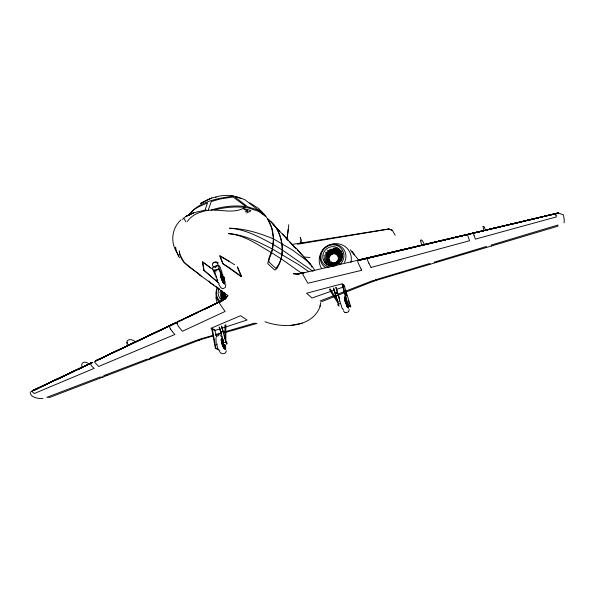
<?xml version="1.0" encoding="UTF-8"?>
<svg xmlns="http://www.w3.org/2000/svg" width="594" height="594" viewBox="0 0 594 594"><rect width="100%" height="100%" fill="white"/><g stroke="black" fill="none" stroke-linecap="round" stroke-linejoin="round"><path stroke-width="0.89" d="M225.839 284.66L225.245 287.496L223.196 288.617L221.859 288.387L220.641 287.325L218.674 284.214M127.324 344.698C124.94 338.179 132.469 338.669 135.863 342.114M221.317 332.061L220.537 331.898L221.443 331.459M221.733 326.128L223.136 331.237L222.23 331.771M335.9 293.295L335.016 293.317L335.699 292.857M336.07 287.362L337.644 292.493L336.813 293.109M226.329 350.69C226.321 354.469 220.686 354.818 219.52 351.433M223.27 279.514L222.193 277.71M215.926 337.912L216.171 342.679M332.477 266.142L332.826 262.682M334.422 251.826L334.793 248.389M334.83 253.95L335.476 247.928M287.11 239.337L288.773 224.718M338.951 296.399L339.634 301.099M349.183 309.511C349.547 312.585 344.772 313.84 343.481 311.063M223.574 279.544L218.585 268.956A14.122 2.821 71 0 1 218.599 268.807M224.257 279.44L224.235 278.853M286.976 239.174L288.261 229.225M287.058 238.32L287.578 234.689M177.071 323.5L178.393 326.366L182.38 331.274L225.104 311.464L219.409 303.252L220.545 301.247M420.604 240.86C421.094 237.385 424.005 243.599 424.42 244.587M564.107 222.854L564.241 219.624L563.409 214.857L558.226 212.994L359.741 259.927M225.43 294.104L220.396 293.956M177.079 323.485L177.606 322.104L178.987 321.25M182.521 219.394C188.343 212.994 198.248 211.598 206.43 210.046M331.459 265.949L332.261 262.541M334.934 253.549L336.159 248.485M335.387 254.091L336.82 248.166M215.073 262.244L213.877 262.526L214.664 262.481M319.81 306.37L320.842 302.554M218.295 262.956L217.946 262.481L216.327 262.57M330.39 255.739L325.594 252.16M204.863 210.588L207.573 202.851C201.054 206.029 192.501 208.323 189.137 215.37M208.227 210.15L211.264 201.529L220.188 198.975L231.89 197.171L233.286 197.119L246.005 206.615C234.311 205.034 222.349 206.534 211.13 210.046M330.487 265.622L331.727 262.333M335.617 253.653L337.184 249.569M335.922 254.306L338.127 248.641M320.545 305.286C313.328 327.688 283.538 328.638 264.939 321.733M189.449 214.568L190.154 213.112L188.84 215.488M191.134 212.496C200.371 201.396 218.147 198.411 231.853 196.28L236.776 196.748L241.669 198.604M357.93 260.202L357.833 262.214L361.078 269.052M329.165 265.949L331.229 262.051M336.278 253.846L338.773 249.198M336.419 254.588L339.352 249.213M225.43 298.997L227.754 295.225M225.267 299.146L227.71 295.27M328.23 265.325L330.776 261.702L331.17 262.006M336.397 254.841L339.471 250.527M336.872 254.937L339.954 250.616M330.873 255.13L327.16 251.67M187.318 221.451C190.652 216.855 195.567 213.387 201.128 212.11C215.325 206.311 231.096 215.674 244.706 207.581M335.35 293.072L335.662 293.325M357.93 260.202L358.568 260.09L354.744 260.996M328.23 250.549L330.969 254.804M345.76 303.089L345.032 300.764L345.76 303.089A5.212 0.601 71.2 0 0 346.183 304.395M346.592 302.123L347.319 304.425L346.978 303.296M176.002 322.973L95.151 361.159L94.609 362.147L98.619 366.483L174.896 334.481L172.312 331.571M92.842 362.518C88.291 362.786 92.063 367.055 94.238 368.325L34.333 393.495L31.66 391.357M326.789 265.236L329.774 261.954M337.489 254.477L340.488 251.225M337.273 255.338L341.483 250.779M181.096 219.832C172.683 227.079 170.485 239.709 175.267 249.562M176.27 322.668L95.151 361.159M31.66 391.342L90.904 363.172M303.437 272.928L302.962 274.666L307.87 283.264L361.768 270.285L361.085 269.067M222.631 300.312L225.935 297.483M222.691 300.705L226.663 297.304M337.993 254.885L342.04 251.433M337.607 255.776L341.654 252.316M176.544 322.416L95.426 360.966M325.943 264.256L330.012 260.825M178.029 321.703L221.911 300.913M30.175 391.847C29.908 397.579 38.224 398.76 42.946 398.544M303.445 272.913L353.979 261.174M221.005 331.66L221.183 332.001M95.768 360.796L176.849 322.215M214.902 267.649L215.919 267.203M222.008 299.279L225.623 296.896M221.948 299.762L226.292 296.896M221.087 301.024L178.178 321.599M338.461 255.383L342.166 252.947M337.756 256.051L342.337 253.341M325.282 263.224L329.737 260.328M95.916 360.729L127.799 345.56M221.287 300.972L178.334 321.502M335.298 292.976L337.644 292.493M338.87 303.98L340.139 303.541M171.102 324.94L169.973 325.935L169.609 327.361L170.619 329.158M222.468 331.675L222.891 331.311L222.253 331.252M211.768 197.891L200.594 203.467C210.506 197.408 222.037 194.141 233.672 195.797M224.005 342.604L225.497 342.174M220.753 298.552L224.614 296.651M221.332 298.723L225.972 296.436M338.06 256.326L342.827 253.987M338.097 256.801L342.077 254.848M246.584 213.008L250.609 211.056L250.742 210.447L244.409 208.776M177.881 321.822L220.901 301.084M324.755 262.103L329.529 259.793M187.444 317.493L198.099 312.414M203.757 309.734L211.768 305.903M219.78 302.071L222.178 300.92M329.462 249.762L331.192 253.623M81.905 367.411L32.135 390.919M83.568 366.624L91.922 362.674M129.462 344.765L177.005 322.126M91.699 362.726L32.767 390.733L91.402 362.852M32.507 390.793L91.32 362.912M95.627 360.87L176.403 322.535M56.296 379.885L62.11 377.123M66.261 375.148L74.569 371.205M78.72 369.23L82.046 367.649M85.365 366.067L87.028 365.28M88.684 364.493L92.011 362.912M98.708 359.726L104.878 356.794M33.687 390.637L38.677 388.268M229.514 261.486L219.75 255.858L222.78 263.647L229.7 267.953L241.602 276.656L237.452 266.721M32.38 390.837L91.179 362.993M32.254 390.874L91.045 363.075M95.344 361.041L176.136 322.817M183.286 319.483L178.994 321.25M245.166 211.932L247.631 210.833M171.102 324.94L172.112 324.688M221.05 331.541L221.711 331.37M344.535 292.642L322.238 301.418L320.121 300.943L335.484 295.025M346.25 291.966L374.562 280.828L557.848 226.21L557.959 225.015L491.245 245.047L491.505 245.975L491.297 245.367M338.045 294.037L344.015 291.736M345.723 291.075L373.032 280.554A405.197 34.623 69.6 0 0 374.562 280.828M213.714 335.825L201.381 339.352L49.859 397.371L46.904 397.297L99.755 377.153L103.096 376.99M335.848 292.708L336.865 292.426M336.449 293.161L337.385 292.656L336.998 292.493M214.991 266.676L212.771 267.449A2.799 0.572 70.9 0 0 213.164 270.315L217.798 280.917M215.733 266.416L218.703 265.384L219.283 265.934A3.274 0.653 70.9 0 1 219.988 267.048M334.014 290.28L311.976 298.002L306.615 293.25L342.174 283.776L344.81 286.508L336.635 289.36M215.719 274.614L214.048 270.53L218.585 268.956M215.035 269.847A5.205 1.062 70.9 0 1 215.243 270.159L215.466 270.522L219.231 269.216M221.191 296.993L225.23 295.612M339.167 256.534L342.508 255.39M220.871 297.601L225.727 295.938M338.231 257.365L342.411 255.925M342.671 284.214L342.137 284.392L347.223 303.757L350.215 306.912L350.75 306.734L344.386 286.115L342.671 284.214L347.757 303.579L350.75 306.734M214.256 330.182L214.768 330.004L216.713 337.125M324.391 260.914L329.395 259.236M324.324 262.756L325.987 262.192M217.122 336.093L218.889 335.499M211.694 328.608L215.325 348.077L218.852 349.621M347.223 303.757L347.757 303.579M214.924 330.494L220.077 328.801M221.792 328.244L247.082 320.018L240.518 315.741L210.929 328.289L212.385 329.187M212.823 335.365L197.884 339.753A394.899 87.593 67.5 0 0 201.381 339.352M215.451 334.593L221.607 332.788M223.359 332.269L254.106 323.233L256.898 323.47L223.411 333.048M214.991 209.831C225.802 207.039 237.088 206.185 248.151 207.87L258.531 211.278L265.407 216.29L258.798 208.65L249.784 202.836M215.481 335.32L221.651 333.553M334.08 253.905L334.103 247.869M359.674 260.15L558.204 213.001L359.704 260.031M359.645 260.276L558.226 212.994M359.786 259.845L558.108 213.09M304.061 272.631L297.2 274.213L304.351 272.616M484.08 230.531L358.108 260.061L558.085 213.157L485.877 230.093M457.038 237.028L467.426 234.526L469.572 240.726L371.035 267.441M473.307 233.152L483.137 230.903M485.818 230.279L533.984 218.971M297.497 274.176L304.202 272.616M210.632 268.028L202.391 261.88L203.824 270.203L218.057 282.365M357.989 260.142L359.882 259.704M339.404 257.18L342.842 256.467M338.283 257.878L342.604 257.046M221.013 295.775L225.163 294.928M220.552 296.421L225.542 295.404M291.149 325.415L302.316 323.188M324.19 259.689L329.38 258.843M221.985 331.296L223.136 331.237M199.495 340.065L196.005 340.473L150.334 357.878L153.549 357.343M297.564 244.238L388.543 229.128M336.508 261.806L336.917 261.857M292.174 244.401L388.766 228.942M217.501 265.667L216.016 265.919A2.45 0.601 -16.2 0 0 214.531 266.431C212.897 268.317 211.353 262.979 213.439 262.652A2.45 0.609 -16.1 0 1 214.917 262.14L216.402 261.895L217.256 262.459L218.124 265.466M338.669 257.915L342.159 257.655M341.773 258.256L338.342 258.538M220.998 294.535L225.185 294.245M220.396 295.196L225.43 294.847M96.161 360.625L97.171 360.461M324.146 258.442L328.489 258.138M223.626 345.225L223.752 344.698M216.498 262.793L217.159 262.815M224.213 279.507L219.112 268.25A2.807 0.557 70.9 0 1 218.703 265.384M338.728 258.494L342.203 258.68M338.186 259.095L341.669 259.288M324.272 257.187L329.455 257.499M221.139 293.295L225.297 293.562M376.722 280.182L375.75 280.049M303.928 256.972L309.949 257.573M345.047 312.511L346.265 312.652M293.243 273.686L297.653 274.183M293.51 273.715L297.817 274.205M338.706 259.073L342.107 259.712M338.023 259.66L341.424 260.298M323.715 255.791L329.625 256.942M221.421 292.137L223.856 292.612M219.728 292.612L225.423 293.726M183.279 218.265L184.244 218.852L185.981 221.926M375.75 280.049L375.23 279.893L429.432 263.61L430.123 263.951M324.985 254.819L329.856 256.422M339.419 259.949L341.045 260.499M337.771 260.224L341.038 261.323M221.087 290.689L222.646 291.216M220.07 291.283L224.755 292.887M88.135 363.29C84.92 360.892 80.517 362.347 81.913 366.557M213.55 263.097L214.196 262.407L215.719 262.251M392.278 230.257L388.662 228.92L392.367 230.331L395.181 235.246M368.072 257.855C366.03 258.457 368.54 261.939 368.919 263.253M325.571 253.683L330.16 255.917M339.196 260.618L340.726 261.375M337.459 260.736L339.768 261.872M212.89 329.484L213.469 329.789M215.325 348.077L219.839 350.646M273.433 238.907C259.481 233.041 244.802 228.571 229.514 228.23C245.352 229.262 259.192 236.887 272.809 244.208M273.723 239.07L281.571 243.614M243.481 208.925L247.98 211.278M281.846 243.77L293.028 250.386C300.549 256.63 310.261 261.315 314.686 270.5M294.075 247.015L296.339 248.381L310.424 264.419L306.051 259.355M272.223 248.923C258.412 241.855 244.253 234.712 228.43 233.635C244.661 235.046 257.551 244.691 271.146 252.443M272.549 249.116L281.415 254.395M281.719 254.581L299.064 264.909L308.694 271.607M273.136 244.409L281.972 249.807M282.276 250L312.964 271.28M270.634 221.666L279.692 231.378L272.943 224.109M279.299 230.828L288.105 240.266L282.722 233.969M214.768 330.004L212.207 328.43L215.845 347.906M287.518 239.508L296.072 248.686L289.59 241.699M200.215 274.977C192.055 268.273 179.648 262.942 179.329 250.891L179.796 254.269L183.843 262.184L199.814 275.022L213.847 285.157M271.495 252.665L280.903 258.62M220.3 335.588L221.97 336.984M258.932 209.415C273.767 220.456 277.368 242.048 269.386 258.256C269.075 259.481 268.896 260.751 268.971 262.013L275.802 268.347C285.447 257.744 282.907 239.382 276.277 227.799M267.33 218.57C282.328 229.084 286.598 251.24 277.777 267.07C277.101 268.362 276.099 269.542 274.673 270.01L267.716 263.617L269.312 257.024L272.082 250.104L273.448 238.988L271.844 228.178L267.397 218.421M222.78 263.647L241.409 276.745L237.6 267.642M305.479 259.006L305.895 259.281M215.362 286.159L219.156 288.677M106.475 375.044L107.091 375.46L103.735 375.638L146.376 359.385L149.881 359.073L149.569 358.835M326.091 254.076L327.502 255.019M337.088 261.197L339.211 262.637M297.282 249.829L303.645 256.682M199.851 275.171L201.789 276.492M234.637 264.783L219.951 255.762L222.988 263.55M212.919 269.431L202.613 261.835L204.046 270.159M281.207 258.836L302.287 273.715M227.933 295.701L210.818 283.145M219.223 283.561L203.824 270.203M326.203 252.472L329.358 255.272M337.867 261.278L339.768 262.986M336.664 261.612L338.565 263.32M217.1 279.403L217.575 281.059L217.449 280.116M350.319 249.844L357.744 258.865M353.467 253.319L351.715 251.492L354.655 254.878L354.017 254.017M224.042 344.921L224.681 345.626M327.584 250.185L331.43 254.67M327.71 252.086L330.45 255.286M337.489 261.739L339.137 263.684M336.182 261.976L337.83 263.922M308.813 262.503L309.853 263.751M310.283 264.263L311.538 265.785L311.798 267.122M208.954 281.066L210.536 282.982M302.398 243.317L300.334 240.8L300.883 242.545M223.403 279.529L224.079 280.361L223.782 279.202M338.246 303.838L339.07 306.2M172.305 331.563L170.627 329.165M223.515 345.144L222.705 342.82M329.202 250.111L331.942 254.373M335.669 262.273L337.036 264.427M329.997 288.677L338.149 301.648M329.38 289.449L338.491 303.957M178.638 256.044L175.72 249.955L175.609 247.215L175.958 250.453L179.477 257.796M223.158 342.382L222.691 340.407L223.604 342.218M371.035 267.434L368.926 263.261M216.171 197.49L215.488 197.408M330.346 249.532L332.484 254.143M434.823 262.518L434.192 262.184L486.315 246.532L486.605 247.438M335.12 262.503L336.538 265.607M220.099 267.278L220.218 267.53A4.054 0.809 70.9 0 1 220.448 268.072M226.455 342.315L225.861 341.505L226.797 344.186L226.544 342.025L227.012 343.369L226.648 342.79M341.557 306.89L342.263 308.62M301.544 240.637L300.282 237.481L300.609 239.241M217.983 348.396L216.647 344.565M222.468 273.73L222.475 273.767A65.281 12.363 70.9 0 0 222.913 274.94M223.879 277.554L223.782 277.279A65.281 12.363 70.9 0 1 223.344 276.113M484.882 228.712L484.155 226.685L482.952 226.269L484.006 230.791M474.138 235.647L475.378 239.13L556.333 216.921L556.066 215.652M474.094 235.506L473.314 233.271M220.686 268.711L220.782 268.993A66.61 12.6 70.9 0 0 222.052 272.579M215.466 270.522L215.563 270.797A66.565 12.86 70.9 0 0 215.978 272M222.973 278.192L223.092 278.571M345.448 291.454L346.77 295.745M348.359 300.898L349.153 303.475M331.556 249.109L333.056 253.98M330.672 249.19L332.172 254.054M335.818 287.437L339.471 299.354M333.694 288.105L338.639 304.247M333.442 288.187L335.016 293.317M421.428 244.075L420.574 240.318M334.548 262.659L335.536 265.934M338.305 305.524L337.919 304.574L338.342 305.68M221.488 326.203L225.891 342.248M219.617 327.665L223.552 342.018M219.134 326.886L220.53 331.994M555.62 213.892L556.066 215.644M335.536 263.016L335.952 265.555M333.991 262.741L334.548 266.134M332.855 248.827L333.531 253.044M332.187 249.577L332.855 253.787M333.405 262.748L333.509 266.201M127.153 342.337L127.183 343.28M333.412 248.47L333.538 253.616M225.839 324.569L225.861 341.884M224.926 325.148L224.933 338.818M343.042 309.481A6.133 0.728 71.3 0 1 342.612 308.694M341.557 306.266A6.133 0.728 71.3 0 1 339.753 300.497M343.584 309.927A6.133 0.728 71.3 0 1 343.377 309.905M347.052 303.363A5.212 0.601 71.2 0 1 347.936 307.41A5.212 0.601 71.2 0 1 346.644 305.531M345.292 301.841A5.212 0.601 71.2 0 1 344.928 300.594M344.639 299.495A5.212 0.601 71.2 0 1 344.772 297.861A5.212 0.601 71.2 0 1 346.629 302.079M347.52 303.393A6.133 0.705 71.2 0 1 347.832 307.595A6.133 0.705 71.2 0 1 344.535 298.121A6.133 0.705 71.2 0 1 346.48 300.408M225.044 344.55A6.037 1.299 71.6 0 1 224.643 349.19A6.037 1.299 71.6 0 1 221.295 340.407A6.037 1.299 71.6 0 1 223.441 340.34M224.109 344.646A2.161 0.468 71.6 0 1 223.634 345.522A2.161 0.468 71.6 0 1 222.602 342.27A2.161 0.468 71.6 0 1 223.604 343.08M224.51 344.55A5.131 1.106 71.6 0 1 224.562 348.812A5.131 1.106 71.6 0 1 221.829 343.369M221.517 342.137A5.131 1.106 71.6 0 1 221.621 339.085A5.131 1.106 71.6 0 1 223.641 342.062M217.122 344.772A6.029 1.322 71.6 0 1 216.758 343.317M216.565 277.175A6.341 1.292 71 0 1 216.327 275.846M223.515 279.7A2.272 0.453 71 0 1 222.705 279.559A2.272 0.453 71 0 1 221.859 276.299M223.901 279.277A5.391 1.084 71 0 1 224.168 283.501A5.391 1.084 71 0 1 221.651 279.269A5.391 1.084 71 0 1 220.515 273.582M224.406 279.343A6.348 1.27 71 0 1 224.599 284.296A6.348 1.27 71 0 1 221.399 278.289A6.348 1.27 71 0 1 220.664 272.312M214.048 270.53A14.115 2.873 71 0 1 214.122 269.988M214.516 330.316A158.398 33.776 69.9 0 1 213.951 330.041M219.089 301.871A12.927 12.155 -53.5 0 1 217.56 287.348M217.627 303.23A16.135 15.184 -53.6 0 1 215.912 297.007M220.768 301.707A11.598 10.9 -53.5 0 1 217.79 287.266M222.869 300.809A9.734 9.155 -53.5 0 1 218.971 288.818M223.671 299.049A9.601 9.044 -53.6 0 1 223.634 294.201M325.512 267.656A13.113 12.519 -39.4 0 1 322.319 250.468A13.113 12.519 -39.4 0 1 339.664 245.745A13.113 12.519 -39.4 0 1 344.423 262.503M331.407 244.297A16.365 15.637 -39.3 0 1 350.928 262.481M321.569 268.503A16.365 15.637 -39.3 0 1 326.797 246.428M327.509 245.975A16.365 15.637 -39.3 0 1 330.598 244.55M329.024 267.322A11.769 11.227 -39.4 0 1 322.267 251.269A11.769 11.227 -39.4 0 1 339.79 247.089A11.769 11.227 -39.4 0 1 339.738 264.768M335.796 251.106A9.742 9.311 -39.3 0 1 340.614 252.005M224.94 347.468L224.888 348.062L224.153 345.5L224.94 347.468M221.465 339.857L221.473 341.275L222.201 342.419L221.465 339.857M224.473 278.541L223.819 276.96L224.473 278.541M224.346 282.217L224.294 282.781L223.515 280.116L224.346 282.217M221.451 275.861L221.458 276.663L220.693 275.378L220.686 273.997L221.451 275.861M347.163 304.462L345.701 300.453L347.163 304.462M222.928 344.973L222.75 345.715L223.663 347.535L222.928 344.973M222.23 279.314L222.037 279.997L223.002 281.979L222.23 279.314M222.683 344.327L222.319 344.594L221.659 342.293L222.683 344.327M193.644 212.823L185.588 216.602L193.644 212.823M221.97 278.623L221.584 278.801L220.886 276.41L221.97 278.623M224.718 348.381L224.087 348.106L223.7 346.347L224.718 348.381M222.446 341.416L221.636 339.545L222.267 339.835L222.446 341.416M237.682 197.394L235.09 197.104L247.594 206.809L257.217 209.756L263.201 213.944L244.617 199.51L237.682 197.394M347.742 307.098L346.837 304.982L347.742 307.098M224.116 283.048L223.448 282.633L223.04 280.828L224.116 283.048M345.366 300.037L344.609 298.106L345.366 300.037M345.374 300.972L344.557 298.381L345.374 300.972M347.572 305.435L346.985 304.232L347.794 306.816L347.572 305.435M346.644 304.633L346.183 303.541L346.993 306.133L346.644 304.633M345.753 299.948L345.366 299.094L346.176 301.67L345.753 299.948M332.744 265.815A9.875 9.43 -39.4 0 0 340.659 250.787A9.875 9.43 -39.4 0 0 323.871 252.101A9.875 9.43 -39.4 0 0 332.744 265.815"/></g></svg>
